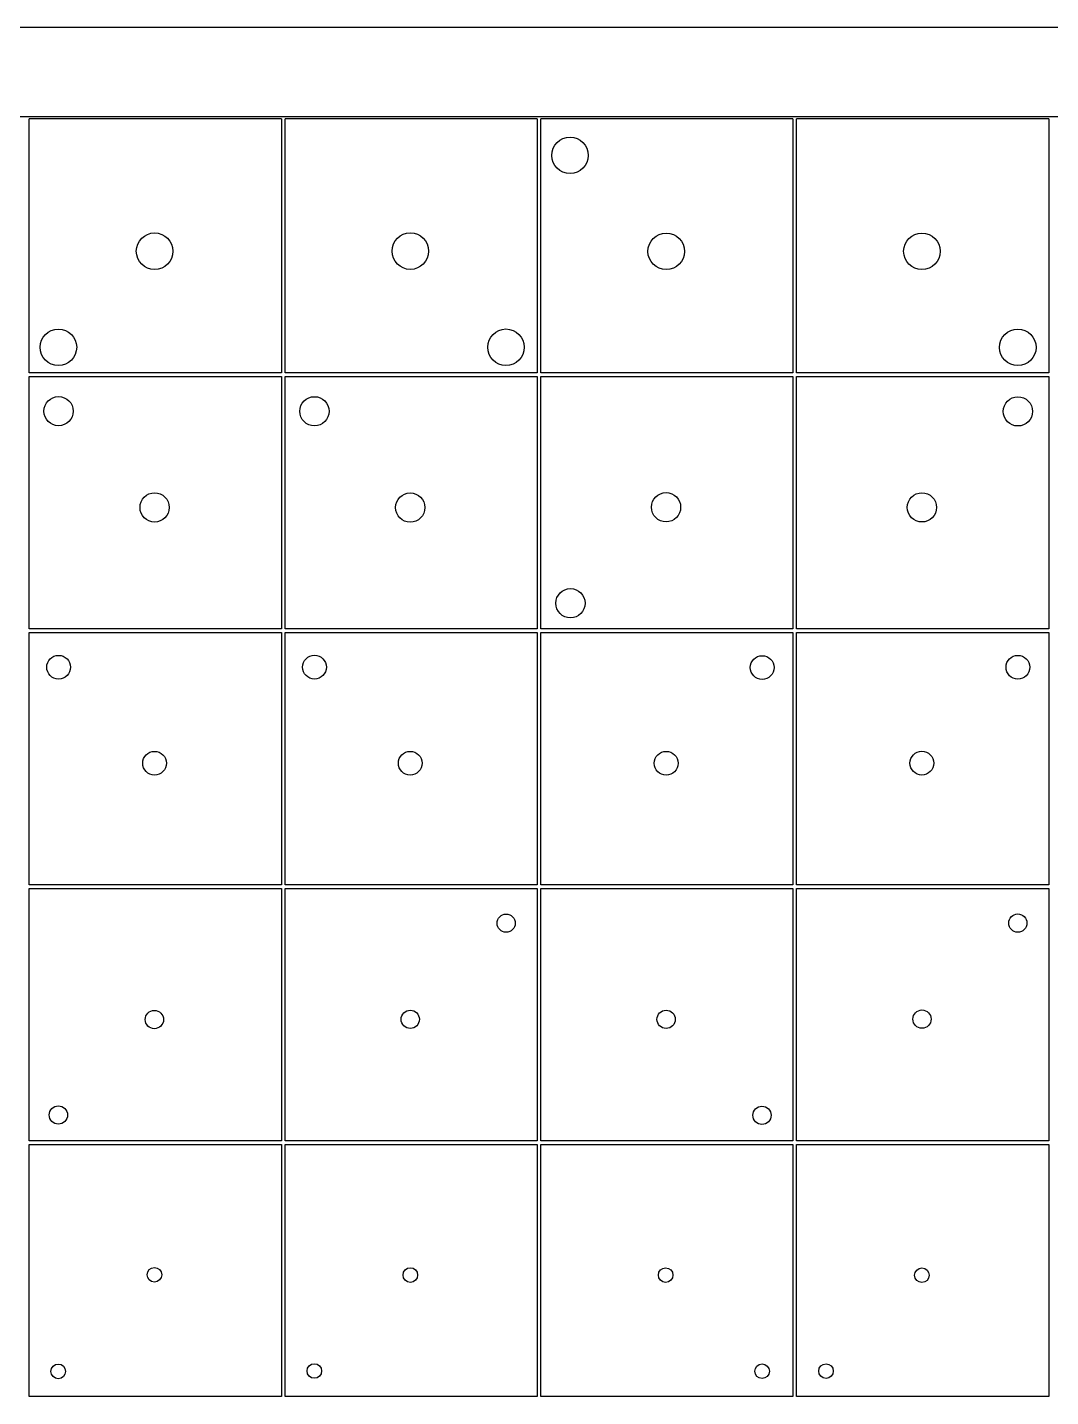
# Model space of a CAD drawing. Header units: millimetres. Extents: x -115 to 115, y -70 to 70.
# Drawn here: x -61.2 to -5.2, y -4.9 to 70 of the extents above; entities that cross this region are included whole.
import ezdxf

# ---------------------------------------------------------------- set-up
doc = ezdxf.new("R2010")
doc.units = ezdxf.units.MM

msp = doc.modelspace()

# ---------------------------------------------------------------- linework, layer by layer
at = {"color": 7, "linetype": 'Continuous', "lineweight": 25}
for p, q in [((115, 70), (-115, 70)), ((106.893, 65.1), (-103.307, 65.1)), ((-61.107, 51.1), (-61.107, 65)), ((-47.307, 65), (-61.107, 65)), ((-47.307, 65), (-47.307, 51.1)), ((-33.307, 65), (-47.107, 65)), ((-47.107, 51.1), (-47.107, 65)), ((-33.307, 65), (-33.307, 51.1)), ((-33.107, 51.1), (-33.107, 65)), ((-19.307, 65), (-33.107, 65)), ((-19.307, 65), (-19.307, 51.1)), ((-19.107, 51.1), (-19.107, 65)), ((-5.307, 65), (-19.107, 65)), ((-5.307, 65), (-5.307, 51.1)), ((-47.307, 51.1), (-61.107, 51.1)), ((-33.307, 51.1), (-47.107, 51.1)), ((-19.307, 51.1), (-33.107, 51.1)), ((-5.307, 51.1), (-19.107, 51.1)), ((-61.107, 37.1), (-61.107, 50.9)), ((-61.107, 50.9), (-47.307, 50.9)), ((-47.307, 50.9), (-47.307, 37.1)), ((-47.107, 50.9), (-33.307, 50.9)), ((-47.107, 37.1), (-47.107, 50.9)), ((-33.307, 50.9), (-33.307, 37.1)), ((-33.107, 37.1), (-33.107, 50.9)), ((-33.107, 50.9), (-19.307, 50.9)), ((-19.307, 50.9), (-19.307, 37.1)), ((-19.107, 37.1), (-19.107, 50.9)), ((-19.107, 50.9), (-5.307, 50.9)), ((-5.307, 50.9), (-5.307, 37.1)), ((-47.307, 37.1), (-61.107, 37.1)), ((-61.107, 23.1), (-61.107, 36.9)), ((-61.107, 36.9), (-47.307, 36.9)), ((-47.307, 36.9), (-47.307, 23.1)), ((-33.307, 37.1), (-47.107, 37.1)), ((-47.107, 36.9), (-33.307, 36.9)), ((-47.107, 23.1), (-47.107, 36.9)), ((-33.307, 36.9), (-33.307, 23.1)), ((-19.307, 37.1), (-33.107, 37.1)), ((-33.107, 23.1), (-33.107, 36.9)), ((-33.107, 36.9), (-19.307, 36.9)), ((-19.307, 36.9), (-19.307, 23.1)), ((-5.307, 37.1), (-19.107, 37.1)), ((-19.107, 23.1), (-19.107, 36.9)), ((-19.107, 36.9), (-5.307, 36.9)), ((-5.307, 36.9), (-5.307, 23.1)), ((-47.307, 23.1), (-61.107, 23.1)), ((-61.107, 22.9), (-47.307, 22.9)), ((-61.107, 9.1), (-61.107, 22.9)), ((-47.307, 22.9), (-47.307, 9.1)), ((-33.307, 23.1), (-47.107, 23.1)), ((-47.107, 22.9), (-33.307, 22.9)), ((-47.107, 9.1), (-47.107, 22.9)), ((-33.307, 22.9), (-33.307, 9.1)), ((-19.307, 23.1), (-33.107, 23.1)), ((-33.107, 9.1), (-33.107, 22.9)), ((-33.107, 22.9), (-19.307, 22.9)), ((-19.307, 22.9), (-19.307, 9.1)), ((-5.307, 23.1), (-19.107, 23.1)), ((-19.107, 9.1), (-19.107, 22.9)), ((-19.107, 22.9), (-5.307, 22.9)), ((-5.307, 22.9), (-5.307, 9.1)), ((-47.307, 9.1), (-61.107, 9.1)), ((-33.307, 9.1), (-47.107, 9.1)), ((-19.307, 9.1), (-33.107, 9.1)), ((-5.307, 9.1), (-19.107, 9.1)), ((-61.107, -4.9), (-61.107, 8.9)), ((-61.107, 8.9), (-47.307, 8.9)), ((-47.307, 8.9), (-47.307, -4.9)), ((-47.107, 8.9), (-33.307, 8.9)), ((-47.107, -4.9), (-47.107, 8.9)), ((-33.307, 8.9), (-33.307, -4.9)), ((-33.107, 8.9), (-19.307, 8.9)), ((-33.107, -4.9), (-33.107, 8.9)), ((-19.307, 8.9), (-19.307, -4.9)), ((-19.107, -4.9), (-19.107, 8.9)), ((-19.107, 8.9), (-5.307, 8.9)), ((-5.307, 8.9), (-5.307, -4.9)), ((-47.307, -4.9), (-61.107, -4.9)), ((-33.307, -4.9), (-47.107, -4.9)), ((-19.307, -4.9), (-33.107, -4.9)), ((-5.307, -4.9), (-19.107, -4.9))]:
    msp.add_line(p, q, dxfattribs=at)
for centre, radius in [((-31.509, 62.999), 1), ((-54.244, 57.755), 1), ((-40.249, 57.762), 1), ((-26.244, 57.748), 1), ((-12.251, 57.75), 1), ((-59.507, 52.5), 1), ((-35.015, 52.502), 1), ((-7.003, 52.496), 1), ((-59.5, 49.007), 0.8), ((-45.496, 48.999), 0.8), ((-6.997, 48.995), 0.8), ((-54.242, 43.742), 0.8), ((-40.254, 43.734), 0.8), ((-26.254, 43.751), 0.8), ((-12.249, 43.744), 0.8), ((-31.485, 38.5), 0.8), ((-59.497, 34.998), 0.65), ((-45.495, 35.005), 0.65), ((-20.991, 34.98), 0.65), ((-6.996, 34.997), 0.65), ((-54.244, 29.746), 0.65), ((-40.253, 29.747), 0.65), ((-26.247, 29.745), 0.65), ((-12.254, 29.753), 0.65), ((-35.004, 20.998), 0.5), ((-7.002, 21.001), 0.5), ((-54.254, 15.726), 0.5), ((-40.253, 15.74), 0.5), ((-26.25, 15.738), 0.5), ((-12.248, 15.749), 0.5), ((-59.508, 10.505), 0.5), ((-21.003, 10.487), 0.5), ((-54.251, 1.766), 0.4), ((-40.248, 1.749), 0.4), ((-26.275, 1.747), 0.4), ((-12.253, 1.741), 0.4), ((-59.52, -3.52), 0.4), ((-45.501, -3.498), 0.4), ((-20.995, -3.512), 0.4), ((-17.499, -3.505), 0.4)]:
    msp.add_circle(centre, radius, dxfattribs=at)

doc.saveas('drawing.dxf')
